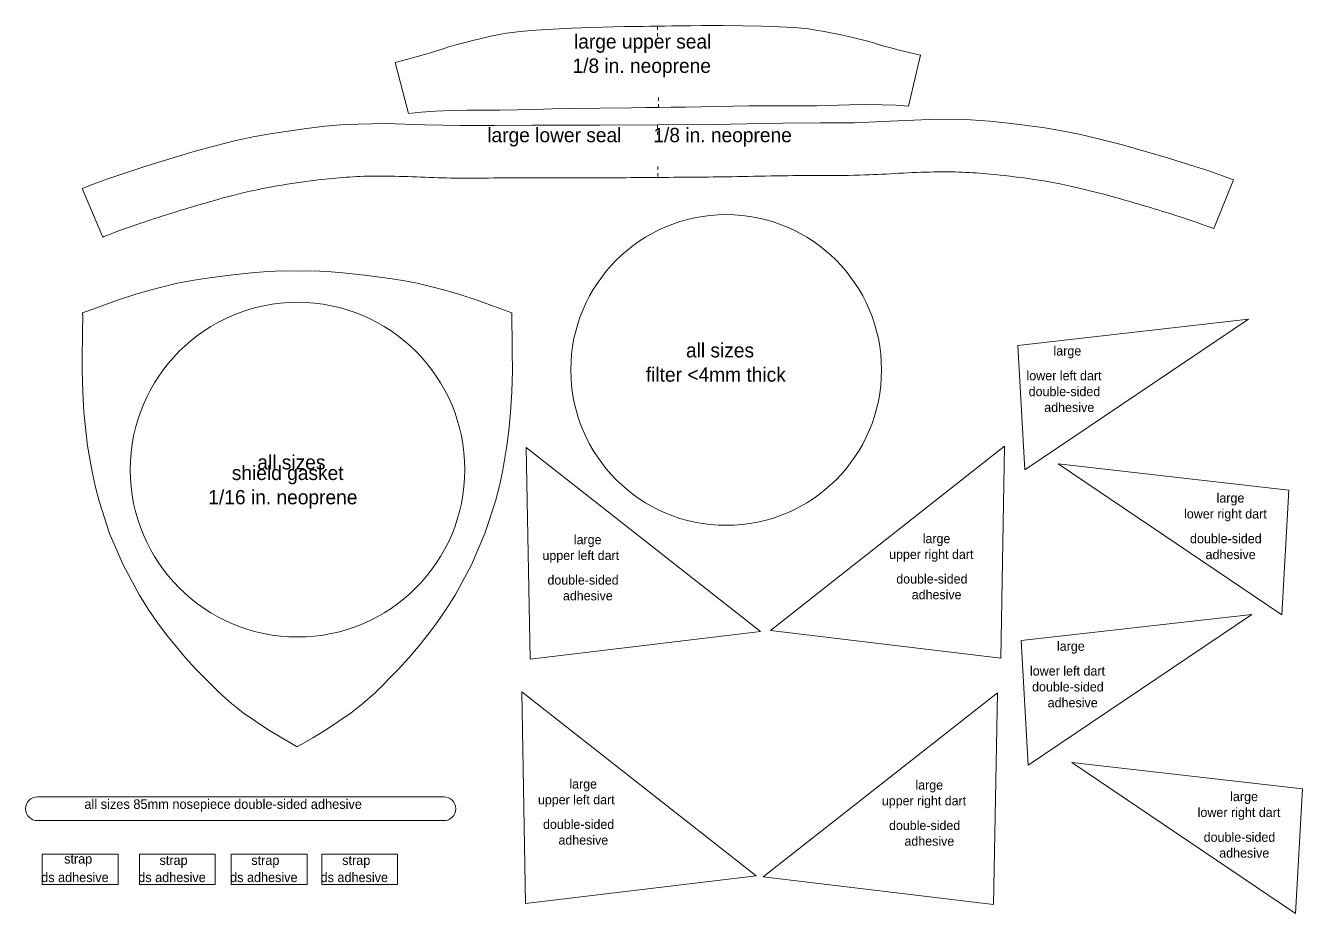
# Model space of a CAD drawing. Header units: millimetres. Extents: x -169 to 384, y 35 to 244.
# Drawn here: x 116.8 to 383.9, y 34.9 to 220.7 of the extents above; entities that cross this region are included whole.
import ezdxf

# ---------------------------------------------------------------- set-up
doc = ezdxf.new("R2010")
doc.units = ezdxf.units.MM
doc.header["$MEASUREMENT"] = 0
for name, pattern in [('AI-Linetype-1', [1.411111, 0.705556, -0.705556]), ('AI-Linetype-2', [1.411111, 0.705556, -0.705556]), ('AI-Linetype-3', [1.411111, 0.705556, -0.705556]), ('AI-Linetype-4', [1.411111, 0.705556, -0.705556])]:
    doc.linetypes.add(name, pattern=pattern)

# ---------------------------------------------------------------- blocks, each defined once
blk = doc.blocks.new('block 2')
at = {"color": 7, "lineweight": 9, "true_color": 0xffffff}
blk.add_lwpolyline([(301.52, 203.79), (304.02, 214.51)], dxfattribs=at)
blk = doc.blocks.new('block 3')
at = {"color": 7, "lineweight": 9, "true_color": 0xffffff}
blk.add_lwpolyline([(248.97, 220.52), (249.17, 220.53), (249.5, 220.54), (249.94, 220.55), (250.51, 220.56), (251.97, 220.59), (253.8, 220.62), (255.91, 220.64), (258.16, 220.66), (262.69, 220.68), (266.91, 220.65), (270.81, 220.56), (274.45, 220.44), (276.11, 220.36), (277.67, 220.26), (280.59, 219.96), (282.14, 219.72), (283.86, 219.42), (287.67, 218.66), (289.55, 218.24), (291.24, 217.83), (292.69, 217.45), (293.94, 217.1), (296.37, 216.39), (297.82, 215.99), (299.56, 215.55), (301.62, 215.06), (304.02, 214.51)], dxfattribs=at)
blk = doc.blocks.new('block 4')
at = {"color": 7, "lineweight": 9, "true_color": 0xffffff}
blk.add_lwpolyline([(249.21, 203.52), (251.83, 203.58), (254.85, 203.63), (261.52, 203.72), (268.07, 203.87), (271.49, 203.89), (275.13, 203.87), (278.81, 203.86), (282.35, 203.9), (289.17, 204.1), (292.59, 204.14), (295.89, 204.11), (298.89, 204), (301.52, 203.79)], dxfattribs=at)
blk = doc.blocks.new('block 5')
at = {"color": 7, "lineweight": 9, "true_color": 0xffffff}
blk.add_lwpolyline([(196.91, 202.31), (194.11, 212.95)], dxfattribs=at)
blk = doc.blocks.new('block 6')
at = {"color": 7, "lineweight": 9, "true_color": 0xffffff}
blk.add_lwpolyline([(248.97, 220.52), (248.76, 220.52), (248.44, 220.52), (247.99, 220.52), (247.43, 220.52), (245.97, 220.5), (244.13, 220.48), (242.03, 220.45), (239.77, 220.4), (235.25, 220.29), (231.03, 220.14), (227.13, 219.95), (223.5, 219.72), (221.84, 219.59), (220.29, 219.45), (217.37, 219.06), (215.83, 218.78), (214.12, 218.44), (210.34, 217.56), (208.47, 217.09), (206.79, 216.64), (205.35, 216.22), (204.11, 215.83), (201.7, 215.05), (200.26, 214.61), (198.53, 214.12), (196.49, 213.57), (194.11, 212.95)], dxfattribs=at)
blk = doc.blocks.new('block 7')
at = {"color": 7, "lineweight": 9, "true_color": 0xffffff}
blk.add_lwpolyline([(249.21, 203.52), (246.58, 203.51), (243.57, 203.47), (236.89, 203.38), (230.35, 203.33), (226.93, 203.26), (223.29, 203.14), (219.61, 203.02), (216.07, 202.96), (209.24, 202.96), (205.82, 202.91), (202.53, 202.79), (199.53, 202.59), (196.91, 202.31)], dxfattribs=at)
blk = doc.blocks.new('block 8')
at = {"color": 253, "linetype": 'AI-Linetype-1', "lineweight": 9, "true_color": 0x999999}
blk.add_lwpolyline([(248.97, 220.52), (248.98, 218.39)], dxfattribs=at)
blk = doc.blocks.new('block 9')
at = {"color": 253, "linetype": 'AI-Linetype-2', "lineweight": 9, "true_color": 0x999999}
blk.add_lwpolyline([(249.19, 205.66), (249.21, 203.52)], dxfattribs=at)
blk = doc.blocks.new('block 10')
at = {"color": 7, "true_color": 0xffffff, "insert": (231.51, 214.95), "char_height": 2.9972, "attachment_point": 7}
blk.add_mtext('\\fRaleway|b0|i0|c0|p34;\\W1;large upper seal ', dxfattribs=at)
blk = doc.blocks.new('block 11')
at = {"color": 7, "true_color": 0xffffff, "insert": (231.2, 209.87), "char_height": 2.9972, "attachment_point": 7}
blk.add_mtext('\\fRaleway|b0|i0|c0|p34;\\W1;1/8 in. neoprene', dxfattribs=at)
blk = doc.blocks.new('block 12')
at = {"color": 7, "lineweight": 9, "true_color": 0xffffff}
blk.add_lwpolyline([(248.97, 199.9), (261.02, 200.01), (264.16, 200.05), (267.58, 200.11), (275.24, 200.25), (283, 200.31), (290.18, 200.36), (297.63, 200.67), (305.9, 201.05), (314.45, 200.94), (318.53, 200.65), (322.4, 200.27), (329.6, 199.33), (333.25, 198.73), (337.19, 197.95), (341.53, 196.94), (346.24, 195.72), (355.9, 192.94), (360.3, 191.57), (364.1, 190.33), (367.18, 189.26), (369.5, 188.38)], dxfattribs=at)
blk = doc.blocks.new('block 13')
at = {"color": 7, "lineweight": 9, "true_color": 0xffffff}
blk.add_open_spline([(249.05, 188.9), (252.1, 188.92), (254.97, 188.95), (257.82, 188.97), (260.3, 188.99), (262.81, 189.02), (265.67, 189.08), (268.6, 189.13), (271.91, 189.2), (275.25, 189.25), (278.04, 189.29), (280.77, 189.3), (283.4, 189.31), (286.36, 189.31), (289.28, 189.32), (292.37, 189.42), (297.05, 189.57), (302, 189.97), (306.76, 190.06), (310.84, 190.14), (314.8, 189.96), (318.57, 189.61), (321.38, 189.34), (324.06, 189.02), (326.62, 188.65), (329.49, 188.25), (332.26, 187.78), (335.62, 187.03), (338.36, 186.42), (341.52, 185.62), (344.82, 184.71), (349.17, 183.5), (353.7, 182.13), (357.35, 180.97), (360.77, 179.87), (363.44, 178.94), (364.93, 178.36), (365.09, 178.3), (365.24, 178.24), (365.37, 178.19)], degree=3, knots=[0, 0, 0, 0, 1, 1, 1, 2, 2, 2, 3, 3, 3, 4, 4, 4, 5, 5, 5, 6, 6, 6, 7, 7, 7, 8, 8, 8, 9, 9, 9, 10, 10, 10, 11, 11, 11, 12, 12, 12, 13, 13, 13, 13], dxfattribs=at)
blk = doc.blocks.new('block 14')
at = {"color": 7, "lineweight": 9, "true_color": 0xffffff}
blk.add_lwpolyline([(369.5, 188.38), (365.37, 178.19)], dxfattribs=at)
blk = doc.blocks.new('block 15')
at = {"color": 7, "lineweight": 9, "true_color": 0xffffff}
blk.add_lwpolyline([(248.97, 199.9), (236.92, 199.82), (233.78, 199.82), (230.36, 199.83), (222.7, 199.85), (214.94, 199.79), (207.76, 199.74), (200.31, 199.94), (192.03, 200.19), (183.48, 199.95), (179.4, 199.6), (175.55, 199.16), (168.36, 198.12), (164.72, 197.46), (160.79, 196.62), (156.46, 195.54), (151.78, 194.26), (142.16, 191.33), (137.78, 189.89), (134, 188.59), (130.93, 187.48), (128.62, 186.56)], dxfattribs=at)
blk = doc.blocks.new('block 16')
at = {"color": 7, "lineweight": 9, "true_color": 0xffffff}
blk.add_open_spline([(249.05, 188.9), (246, 188.88), (243.14, 188.86), (240.28, 188.84), (237.81, 188.82), (235.29, 188.82), (232.43, 188.82), (229.51, 188.83), (226.19, 188.86), (222.85, 188.85), (220.07, 188.85), (217.33, 188.82), (214.7, 188.79), (211.75, 188.75), (208.83, 188.71), (205.73, 188.77), (201.05, 188.85), (196.09, 189.17), (191.33, 189.19), (187.25, 189.21), (183.29, 188.97), (179.53, 188.56), (176.72, 188.25), (174.05, 187.88), (171.5, 187.48), (168.64, 187.03), (165.88, 186.52), (162.52, 185.72), (159.79, 185.07), (156.65, 184.23), (153.36, 183.26), (149.03, 181.99), (144.52, 180.55), (140.89, 179.33), (137.49, 178.19), (134.83, 177.22), (133.35, 176.62), (133.19, 176.55), (133.04, 176.49), (132.91, 176.43)], degree=3, knots=[0, 0, 0, 0, 1, 1, 1, 2, 2, 2, 3, 3, 3, 4, 4, 4, 5, 5, 5, 6, 6, 6, 7, 7, 7, 8, 8, 8, 9, 9, 9, 10, 10, 10, 11, 11, 11, 12, 12, 12, 13, 13, 13, 13], dxfattribs=at)
blk = doc.blocks.new('block 17')
at = {"color": 7, "lineweight": 9, "true_color": 0xffffff}
blk.add_lwpolyline([(128.62, 186.56), (132.91, 176.43)], dxfattribs=at)
blk = doc.blocks.new('block 18')
at = {"color": 253, "linetype": 'AI-Linetype-3', "lineweight": 9, "true_color": 0x999999}
blk.add_lwpolyline([(248.97, 199.9), (248.99, 197.77)], dxfattribs=at)
blk = doc.blocks.new('block 19')
at = {"color": 253, "linetype": 'AI-Linetype-4', "lineweight": 9, "true_color": 0x999999}
blk.add_lwpolyline([(249.04, 191.19), (249.05, 188.9)], dxfattribs=at)
blk = doc.blocks.new('block 20')
at = {"color": 7, "true_color": 0xffffff, "insert": (213.37, 195.37), "char_height": 2.9972, "attachment_point": 7}
blk.add_mtext('\\fRaleway|b0|i0|c0|p34;\\W1;large lower seal      1/8 in. neoprene', dxfattribs=at)
blk = doc.blocks.new('block 21')
at = {"color": 7, "lineweight": 9, "true_color": 0xffffff}
blk.add_open_spline([(138.68, 127.78), (138.68, 147.11), (154.35, 162.78), (173.68, 162.78), (193.01, 162.78), (208.68, 147.11), (208.68, 127.78), (208.68, 108.45), (193.01, 92.78), (173.68, 92.78), (154.35, 92.78), (138.68, 108.45), (138.68, 127.78)], degree=3, knots=[0, 0, 0, 0, 1, 1, 1, 2, 2, 2, 3, 3, 3, 4, 4, 4, 4], dxfattribs=at)
blk = doc.blocks.new('block 22')
at = {"color": 7, "lineweight": 9, "true_color": 0xffffff}
blk.add_lwpolyline([(173.62, 69.76), (176.85, 71.66), (179.77, 73.44), (184.91, 76.89), (187.37, 78.83), (189.89, 81.07), (194.82, 86.02), (196.99, 88.42), (198.98, 90.75), (200.9, 93.16), (202.85, 95.76), (204.79, 98.57), (206.66, 101.55), (210.05, 107.84), (212.89, 114.41), (215.1, 121.19), (215.92, 124.4), (216.56, 127.29), (217.49, 132.73), (217.9, 135.98), (218.26, 139.81), (218.52, 144.08), (218.62, 148.47), (218.61, 152.62), (218.58, 154.49), (218.55, 156.17), (218.52, 157.63), (218.51, 158.86), (218.51, 159.83), (218.53, 160.56), (214.67, 162), (211.04, 163.28), (207.64, 164.4), (204.46, 165.34), (201.49, 166.12), (198.7, 166.76), (196.04, 167.28), (193.45, 167.71), (188.31, 168.41), (183.18, 168.95), (180.68, 169.15), (178.24, 169.28), (175.89, 169.34), (173.62, 169.33), (171.36, 169.34), (169.01, 169.28), (166.57, 169.15), (164.07, 168.95), (158.94, 168.41), (153.8, 167.71), (151.21, 167.28), (148.55, 166.76), (145.76, 166.12), (142.79, 165.34), (139.61, 164.4), (136.21, 163.28), (132.58, 162), (128.71, 160.56), (128.73, 159.83), (128.74, 158.86), (128.72, 157.63), (128.7, 156.17), (128.67, 154.49), (128.64, 152.62), (128.62, 148.47), (128.73, 144.08), (128.99, 139.81), (129.35, 135.98), (129.75, 132.73), (130.68, 127.29), (131.32, 124.4), (132.15, 121.19), (134.36, 114.41), (137.2, 107.84), (140.59, 101.55), (142.46, 98.57), (144.4, 95.76), (146.34, 93.16), (148.27, 90.75), (150.25, 88.42), (152.42, 86.02), (157.36, 81.07), (159.88, 78.83), (162.33, 76.89), (167.48, 73.44), (170.4, 71.66), (173.62, 69.76)], dxfattribs=at)
blk = doc.blocks.new('block 23')
at = {"color": 7, "true_color": 0xffffff, "insert": (165.26, 127.78), "char_height": 2.9972, "attachment_point": 7}
blk.add_mtext('\\fRaleway|b0|i0|c0|p34;\\W1;all sizes', dxfattribs=at)
blk = doc.blocks.new('block 24')
at = {"color": 7, "true_color": 0xffffff, "insert": (159.92, 124.7), "char_height": 2.9972, "attachment_point": 7}
blk.add_mtext('\\fRaleway|b0|i0|c0|p34;\\W1;shield gasket', dxfattribs=at)
blk = doc.blocks.new('block 25')
at = {"color": 7, "true_color": 0xffffff, "insert": (155.01, 119.62), "char_height": 2.9972, "attachment_point": 7}
blk.add_mtext('\\fRaleway|b0|i0|c0|p34;\\W1;1/16 in. neoprene', dxfattribs=at)
blk = doc.blocks.new('block 26')
at = {"color": 7, "lineweight": 9, "true_color": 0xffffff}
blk.add_lwpolyline([(272.6, 94.13), (321.6, 132.66)], dxfattribs=at)
blk = doc.blocks.new('block 27')
at = {"color": 7, "lineweight": 9, "true_color": 0xffffff}
blk.add_lwpolyline([(272.6, 94.13), (320.81, 88.36)], dxfattribs=at)
blk = doc.blocks.new('block 28')
at = {"color": 7, "lineweight": 9, "true_color": 0xffffff}
blk.add_lwpolyline([(321.6, 132.66), (320.81, 88.36)], dxfattribs=at)
blk = doc.blocks.new('block 29')
at = {"color": 7, "true_color": 0xffffff, "insert": (304.47, 111.8), "char_height": 1.9437, "attachment_point": 7}
blk.add_mtext('\\fRaleway|b0|i0|c0|p34;\\W1;large', dxfattribs=at)
blk = doc.blocks.new('block 30')
at = {"color": 7, "true_color": 0xffffff, "insert": (297.45, 108.51), "char_height": 1.9437, "attachment_point": 7}
blk.add_mtext('\\fRaleway|b0|i0|c0|p34;\\W1;upper right dart ', dxfattribs=at)
blk = doc.blocks.new('block 31')
at = {"color": 7, "true_color": 0xffffff, "insert": (298.95, 103.92), "char_height": 1.9437, "attachment_point": 7}
blk.add_mtext('\\fRaleway|b0|i0|c0|p34;\\W1;double-sided ', dxfattribs=at)
blk = doc.blocks.new('block 32')
at = {"color": 7, "true_color": 0xffffff, "insert": (302.18, 100.63), "char_height": 1.9437, "attachment_point": 7}
blk.add_mtext('\\fRaleway|b0|i0|c0|p34;\\W1;adhesive', dxfattribs=at)
blk = doc.blocks.new('block 33')
at = {"color": 7, "lineweight": 9, "true_color": 0xffffff}
blk.add_lwpolyline([(270.54, 93.91), (221.54, 132.44)], dxfattribs=at)
blk = doc.blocks.new('block 34')
at = {"color": 7, "lineweight": 9, "true_color": 0xffffff}
blk.add_lwpolyline([(221.54, 132.44), (222.34, 88.14)], dxfattribs=at)
blk = doc.blocks.new('block 35')
at = {"color": 7, "lineweight": 9, "true_color": 0xffffff}
blk.add_lwpolyline([(270.54, 93.91), (222.34, 88.14)], dxfattribs=at)
blk = doc.blocks.new('block 36')
at = {"color": 7, "true_color": 0xffffff, "insert": (231.49, 111.59), "char_height": 1.9437, "attachment_point": 7}
blk.add_mtext('\\fRaleway|b0|i0|c0|p34;\\W1;large', dxfattribs=at)
blk = doc.blocks.new('block 37')
at = {"color": 7, "true_color": 0xffffff, "insert": (224.92, 108.29), "char_height": 1.9437, "attachment_point": 7}
blk.add_mtext('\\fRaleway|b0|i0|c0|p34;\\W1;upper left dart  ', dxfattribs=at)
blk = doc.blocks.new('block 38')
at = {"color": 7, "true_color": 0xffffff, "insert": (225.97, 103.7), "char_height": 1.9437, "attachment_point": 7}
blk.add_mtext('\\fRaleway|b0|i0|c0|p34;\\W1;double-sided ', dxfattribs=at)
blk = doc.blocks.new('block 39')
at = {"color": 7, "true_color": 0xffffff, "insert": (229.21, 100.41), "char_height": 1.9437, "attachment_point": 7}
blk.add_mtext('\\fRaleway|b0|i0|c0|p34;\\W1;adhesive', dxfattribs=at)
blk = doc.blocks.new('block 40')
at = {"color": 7, "lineweight": 9, "true_color": 0xffffff}
blk.add_lwpolyline([(332.84, 128.96), (381.07, 123.46)], dxfattribs=at)
blk = doc.blocks.new('block 41')
at = {"color": 7, "lineweight": 9, "true_color": 0xffffff}
blk.add_lwpolyline([(379.64, 97.39), (332.84, 128.96)], dxfattribs=at)
blk = doc.blocks.new('block 42')
at = {"color": 7, "lineweight": 9, "true_color": 0xffffff}
blk.add_lwpolyline([(381.07, 123.46), (379.64, 97.39)], dxfattribs=at)
blk = doc.blocks.new('block 43')
at = {"color": 7, "true_color": 0xffffff, "insert": (365.95, 120.29), "char_height": 1.9576, "attachment_point": 7}
blk.add_mtext('\\fRaleway|b0|i0|c0|p34;\\W1;large', dxfattribs=at)
blk = doc.blocks.new('block 44')
at = {"color": 7, "true_color": 0xffffff, "insert": (359.14, 116.97), "char_height": 1.9576, "attachment_point": 7}
blk.add_mtext('\\fRaleway|b0|i0|c0|p34;\\W1;lower right dart ', dxfattribs=at)
blk = doc.blocks.new('block 45')
at = {"color": 7, "true_color": 0xffffff, "insert": (360.4, 112.35), "char_height": 1.9576, "attachment_point": 7}
blk.add_mtext('\\fRaleway|b0|i0|c0|p34;\\W1;double-sided ', dxfattribs=at)
blk = doc.blocks.new('block 46')
at = {"color": 7, "true_color": 0xffffff, "insert": (363.65, 109.03), "char_height": 1.9576, "attachment_point": 7}
blk.add_mtext('\\fRaleway|b0|i0|c0|p34;\\W1;adhesive', dxfattribs=at)
blk = doc.blocks.new('block 47')
at = {"color": 7, "lineweight": 9, "true_color": 0xffffff}
blk.add_lwpolyline([(161.77, 59.35), (204.27, 59.35)], dxfattribs=at)
blk = doc.blocks.new('block 48')
at = {"color": 7, "lineweight": 9, "true_color": 0xffffff}
blk.add_lwpolyline([(161.77, 54.35), (204.27, 54.35)], dxfattribs=at)
blk = doc.blocks.new('block 49')
at = {"color": 7, "lineweight": 9, "true_color": 0xffffff}
blk.add_open_spline([(204.27, 54.35), (205.65, 54.35), (206.77, 55.47), (206.77, 56.85), (206.77, 58.23), (205.65, 59.35), (204.27, 59.35)], degree=3, knots=[0, 0, 0, 0, 1, 1, 1, 2, 2, 2, 2], dxfattribs=at)
blk = doc.blocks.new('block 50')
at = {"color": 7, "lineweight": 9, "true_color": 0xffffff}
blk.add_open_spline([(119.27, 59.35), (117.89, 59.35), (116.77, 58.23), (116.77, 56.85), (116.77, 55.47), (117.89, 54.35), (119.27, 54.35)], degree=3, knots=[0, 0, 0, 0, 1, 1, 1, 2, 2, 2, 2], dxfattribs=at)
blk = doc.blocks.new('block 51')
at = {"color": 7, "lineweight": 9, "true_color": 0xffffff}
blk.add_lwpolyline([(161.77, 54.35), (119.27, 54.35)], dxfattribs=at)
blk = doc.blocks.new('block 52')
at = {"color": 7, "lineweight": 9, "true_color": 0xffffff}
blk.add_lwpolyline([(161.77, 59.35), (119.27, 59.35)], dxfattribs=at)
blk = doc.blocks.new('block 53')
at = {"color": 7, "true_color": 0xffffff, "insert": (129.08, 56.21), "char_height": 1.9981, "attachment_point": 7}
blk.add_mtext('\\fRaleway|b0|i0|c0|p34;\\W1;all sizes 85mm nosepiece double-sided adhesive', dxfattribs=at)
blk = doc.blocks.new('block 54')
at = {"color": 7, "lineweight": 9, "true_color": 0xffffff}
blk.add_open_spline([(295.85, 148.63), (295.85, 166.58), (281.3, 181.13), (263.35, 181.13), (245.41, 181.13), (230.85, 166.58), (230.85, 148.63), (230.85, 130.68), (245.41, 116.13), (263.35, 116.13), (281.3, 116.13), (295.85, 130.68), (295.85, 148.63)], degree=3, knots=[0, 0, 0, 0, 1, 1, 1, 2, 2, 2, 3, 3, 3, 4, 4, 4, 4], dxfattribs=at)
blk = doc.blocks.new('block 55')
at = {"color": 7, "true_color": 0xffffff, "insert": (254.94, 151.21), "char_height": 2.9972, "attachment_point": 7}
blk.add_mtext('\\fRaleway|b0|i0|c0|p34;\\W1;all sizes', dxfattribs=at)
blk = doc.blocks.new('block 56')
at = {"color": 7, "true_color": 0xffffff, "insert": (246.54, 146.13), "char_height": 2.9972, "attachment_point": 7}
blk.add_mtext('\\fRaleway|b0|i0|c0|p34;\\W1;filter <4mm thick', dxfattribs=at)
blk = doc.blocks.new('block 57')
at = {"color": 7, "lineweight": 9, "true_color": 0xffffff}
blk.add_lwpolyline([(175.68, 40.97), (159.8, 40.97), (159.8, 47.32), (175.68, 47.32), (175.68, 40.97)], dxfattribs=at)
blk = doc.blocks.new('block 58')
at = {"color": 7, "true_color": 0xffffff, "insert": (164.01, 44.48), "char_height": 1.9981, "attachment_point": 7}
blk.add_mtext('\\fRaleway|b0|i0|c0|p34;\\W0.98966;strap', dxfattribs=at)
blk = doc.blocks.new('block 59')
at = {"color": 7, "true_color": 0xffffff, "insert": (159.57, 41.47), "char_height": 1.9981, "attachment_point": 7}
blk.add_mtext('\\fRaleway|b0|i0|c0|p34;\\W0.98966;ds adhesive', dxfattribs=at)
blk = doc.blocks.new('block 60')
at = {"color": 7, "lineweight": 9, "true_color": 0xffffff}
blk.add_lwpolyline([(194.61, 40.97), (178.73, 40.97), (178.73, 47.32), (194.61, 47.32), (194.61, 40.97)], dxfattribs=at)
blk = doc.blocks.new('block 61')
at = {"color": 7, "true_color": 0xffffff, "insert": (183.02, 44.48), "char_height": 1.9981, "attachment_point": 7}
blk.add_mtext('\\fRaleway|b0|i0|c0|p34;\\W0.98966;strap', dxfattribs=at)
blk = doc.blocks.new('block 62')
at = {"color": 7, "true_color": 0xffffff, "insert": (178.5, 41.47), "char_height": 1.9981, "attachment_point": 7}
blk.add_mtext('\\fRaleway|b0|i0|c0|p34;\\W0.98966;ds adhesive', dxfattribs=at)
blk = doc.blocks.new('block 63')
at = {"color": 7, "lineweight": 9, "true_color": 0xffffff}
blk.add_lwpolyline([(156.47, 40.97), (140.6, 40.97), (140.6, 47.32), (156.47, 47.32), (156.47, 40.97)], dxfattribs=at)
blk = doc.blocks.new('block 64')
at = {"color": 7, "true_color": 0xffffff, "insert": (144.8, 44.48), "char_height": 1.9981, "attachment_point": 7}
blk.add_mtext('\\fRaleway|b0|i0|c0|p34;\\W0.98966;strap', dxfattribs=at)
blk = doc.blocks.new('block 65')
at = {"color": 7, "true_color": 0xffffff, "insert": (140.36, 41.47), "char_height": 1.9981, "attachment_point": 7}
blk.add_mtext('\\fRaleway|b0|i0|c0|p34;\\W0.98966;ds adhesive', dxfattribs=at)
blk = doc.blocks.new('block 66')
at = {"color": 7, "lineweight": 9, "true_color": 0xffffff}
blk.add_lwpolyline([(136.16, 40.97), (120.28, 40.97), (120.28, 47.32), (136.16, 47.32), (136.16, 40.97)], dxfattribs=at)
blk = doc.blocks.new('block 67')
at = {"color": 7, "true_color": 0xffffff, "insert": (124.84, 44.77), "char_height": 1.9981, "attachment_point": 7}
blk.add_mtext('\\fRaleway|b0|i0|c0|p34;\\W0.98966;strap', dxfattribs=at)
blk = doc.blocks.new('block 68')
at = {"color": 7, "true_color": 0xffffff, "insert": (120.05, 41.47), "char_height": 1.9981, "attachment_point": 7}
blk.add_mtext('\\fRaleway|b0|i0|c0|p34;\\W0.98966;ds adhesive', dxfattribs=at)
blk = doc.blocks.new('block 69')
at = {"color": 7, "lineweight": 9, "true_color": 0xffffff}
blk.add_lwpolyline([(372.62, 159.28), (324.38, 153.78)], dxfattribs=at)
blk = doc.blocks.new('block 70')
at = {"color": 7, "lineweight": 9, "true_color": 0xffffff}
blk.add_lwpolyline([(372.62, 159.28), (325.82, 127.71)], dxfattribs=at)
blk = doc.blocks.new('block 71')
at = {"color": 7, "lineweight": 9, "true_color": 0xffffff}
blk.add_lwpolyline([(324.38, 153.78), (325.82, 127.71)], dxfattribs=at)
blk = doc.blocks.new('block 72')
at = {"color": 7, "true_color": 0xffffff, "insert": (331.83, 151.06), "char_height": 1.9576, "attachment_point": 7}
blk.add_mtext('\\fRaleway|b0|i0|c0|p34;\\W1;large ', dxfattribs=at)
blk = doc.blocks.new('block 73')
at = {"color": 7, "true_color": 0xffffff, "insert": (326.18, 146.44), "char_height": 1.9576, "attachment_point": 7}
blk.add_mtext('\\fRaleway|b0|i0|c0|p34;\\W1;lower left dart ', dxfattribs=at)
blk = doc.blocks.new('block 74')
at = {"color": 7, "true_color": 0xffffff, "insert": (326.63, 143.12), "char_height": 1.9576, "attachment_point": 7}
blk.add_mtext('\\fRaleway|b0|i0|c0|p34;\\W1;double-sided ', dxfattribs=at)
blk = doc.blocks.new('block 75')
at = {"color": 7, "true_color": 0xffffff, "insert": (329.89, 139.8), "char_height": 1.9576, "attachment_point": 7}
blk.add_mtext('\\fRaleway|b0|i0|c0|p34;\\W1;adhesive', dxfattribs=at)
blk = doc.blocks.new('block 76')
at = {"color": 7, "lineweight": 9, "true_color": 0xffffff}
blk.add_lwpolyline([(373.34, 97.51), (325.1, 92.01)], dxfattribs=at)
blk = doc.blocks.new('block 77')
at = {"color": 7, "lineweight": 9, "true_color": 0xffffff}
blk.add_lwpolyline([(373.34, 97.51), (326.54, 65.94)], dxfattribs=at)
blk = doc.blocks.new('block 78')
at = {"color": 7, "lineweight": 9, "true_color": 0xffffff}
blk.add_lwpolyline([(325.1, 92.01), (326.54, 65.94)], dxfattribs=at)
blk = doc.blocks.new('block 79')
at = {"color": 7, "true_color": 0xffffff, "insert": (332.55, 89.29), "char_height": 1.9576, "attachment_point": 7}
blk.add_mtext('\\fRaleway|b0|i0|c0|p34;\\W1;large ', dxfattribs=at)
blk = doc.blocks.new('block 80')
at = {"color": 7, "true_color": 0xffffff, "insert": (326.9, 84.67), "char_height": 1.9576, "attachment_point": 7}
blk.add_mtext('\\fRaleway|b0|i0|c0|p34;\\W1;lower left dart ', dxfattribs=at)
blk = doc.blocks.new('block 81')
at = {"color": 7, "true_color": 0xffffff, "insert": (327.35, 81.35), "char_height": 1.9576, "attachment_point": 7}
blk.add_mtext('\\fRaleway|b0|i0|c0|p34;\\W1;double-sided ', dxfattribs=at)
blk = doc.blocks.new('block 82')
at = {"color": 7, "true_color": 0xffffff, "insert": (330.61, 78.03), "char_height": 1.9576, "attachment_point": 7}
blk.add_mtext('\\fRaleway|b0|i0|c0|p34;\\W1;adhesive', dxfattribs=at)
blk = doc.blocks.new('block 83')
at = {"color": 7, "lineweight": 9, "true_color": 0xffffff}
blk.add_lwpolyline([(335.69, 66.51), (383.92, 61.01)], dxfattribs=at)
blk = doc.blocks.new('block 84')
at = {"color": 7, "lineweight": 9, "true_color": 0xffffff}
blk.add_lwpolyline([(382.49, 34.94), (335.69, 66.51)], dxfattribs=at)
blk = doc.blocks.new('block 85')
at = {"color": 7, "lineweight": 9, "true_color": 0xffffff}
blk.add_lwpolyline([(383.92, 61.01), (382.49, 34.94)], dxfattribs=at)
blk = doc.blocks.new('block 86')
at = {"color": 7, "true_color": 0xffffff, "insert": (368.8, 57.84), "char_height": 1.9576, "attachment_point": 7}
blk.add_mtext('\\fRaleway|b0|i0|c0|p34;\\W1;large', dxfattribs=at)
blk = doc.blocks.new('block 87')
at = {"color": 7, "true_color": 0xffffff, "insert": (361.99, 54.52), "char_height": 1.9576, "attachment_point": 7}
blk.add_mtext('\\fRaleway|b0|i0|c0|p34;\\W1;lower right dart ', dxfattribs=at)
blk = doc.blocks.new('block 88')
at = {"color": 7, "true_color": 0xffffff, "insert": (363.25, 49.9), "char_height": 1.9576, "attachment_point": 7}
blk.add_mtext('\\fRaleway|b0|i0|c0|p34;\\W1;double-sided ', dxfattribs=at)
blk = doc.blocks.new('block 89')
at = {"color": 7, "true_color": 0xffffff, "insert": (366.5, 46.58), "char_height": 1.9576, "attachment_point": 7}
blk.add_mtext('\\fRaleway|b0|i0|c0|p34;\\W1;adhesive', dxfattribs=at)
blk = doc.blocks.new('block 90')
at = {"color": 7, "lineweight": 9, "true_color": 0xffffff}
blk.add_lwpolyline([(269.6, 42.8), (220.6, 81.33)], dxfattribs=at)
blk = doc.blocks.new('block 91')
at = {"color": 7, "lineweight": 9, "true_color": 0xffffff}
blk.add_lwpolyline([(220.6, 81.33), (221.4, 37.03)], dxfattribs=at)
blk = doc.blocks.new('block 92')
at = {"color": 7, "lineweight": 9, "true_color": 0xffffff}
blk.add_lwpolyline([(269.6, 42.8), (221.4, 37.03)], dxfattribs=at)
blk = doc.blocks.new('block 93')
at = {"color": 7, "true_color": 0xffffff, "insert": (230.55, 60.47), "char_height": 1.9437, "attachment_point": 7}
blk.add_mtext('\\fRaleway|b0|i0|c0|p34;\\W1;large', dxfattribs=at)
blk = doc.blocks.new('block 94')
at = {"color": 7, "true_color": 0xffffff, "insert": (223.98, 57.18), "char_height": 1.9437, "attachment_point": 7}
blk.add_mtext('\\fRaleway|b0|i0|c0|p34;\\W1;upper left dart  ', dxfattribs=at)
blk = doc.blocks.new('block 95')
at = {"color": 7, "true_color": 0xffffff, "insert": (225.04, 52.59), "char_height": 1.9437, "attachment_point": 7}
blk.add_mtext('\\fRaleway|b0|i0|c0|p34;\\W1;double-sided ', dxfattribs=at)
blk = doc.blocks.new('block 96')
at = {"color": 7, "true_color": 0xffffff, "insert": (228.27, 49.3), "char_height": 1.9437, "attachment_point": 7}
blk.add_mtext('\\fRaleway|b0|i0|c0|p34;\\W1;adhesive', dxfattribs=at)
blk = doc.blocks.new('block 97')
at = {"color": 7, "lineweight": 9, "true_color": 0xffffff}
blk.add_lwpolyline([(271.09, 42.59), (320.09, 81.11)], dxfattribs=at)
blk = doc.blocks.new('block 98')
at = {"color": 7, "lineweight": 9, "true_color": 0xffffff}
blk.add_lwpolyline([(271.09, 42.59), (319.29, 36.82)], dxfattribs=at)
blk = doc.blocks.new('block 99')
at = {"color": 7, "lineweight": 9, "true_color": 0xffffff}
blk.add_lwpolyline([(320.09, 81.11), (319.29, 36.82)], dxfattribs=at)
blk = doc.blocks.new('block 100')
at = {"color": 7, "true_color": 0xffffff, "insert": (302.95, 60.26), "char_height": 1.9437, "attachment_point": 7}
blk.add_mtext('\\fRaleway|b0|i0|c0|p34;\\W1;large', dxfattribs=at)
blk = doc.blocks.new('block 101')
at = {"color": 7, "true_color": 0xffffff, "insert": (295.93, 56.96), "char_height": 1.9437, "attachment_point": 7}
blk.add_mtext('\\fRaleway|b0|i0|c0|p34;\\W1;upper right dart ', dxfattribs=at)
blk = doc.blocks.new('block 102')
at = {"color": 7, "true_color": 0xffffff, "insert": (297.43, 52.37), "char_height": 1.9437, "attachment_point": 7}
blk.add_mtext('\\fRaleway|b0|i0|c0|p34;\\W1;double-sided ', dxfattribs=at)
blk = doc.blocks.new('block 103')
at = {"color": 7, "true_color": 0xffffff, "insert": (300.66, 49.08), "char_height": 1.9437, "attachment_point": 7}
blk.add_mtext('\\fRaleway|b0|i0|c0|p34;\\W1;adhesive', dxfattribs=at)

msp = doc.modelspace()

# ---------------------------------------------------------------- block references
for name in ['block 6', 'block 3', 'block 8', 'block 10', 'block 11', 'block 2', 'block 5', 'block 7', 'block 9', 'block 4', 'block 12', 'block 15', 'block 20', 'block 18', 'block 19', 'block 13', 'block 16', 'block 14', 'block 17', 'block 54', 'block 22', 'block 21', 'block 69', 'block 70', 'block 55', 'block 71', 'block 72', 'block 56', 'block 73', 'block 74', 'block 75', 'block 23', 'block 33', 'block 34', 'block 26', 'block 28', 'block 24', 'block 40', 'block 41', 'block 25', 'block 43', 'block 42', 'block 44', 'block 36', 'block 29', 'block 45', 'block 37', 'block 30', 'block 46', 'block 38', 'block 31', 'block 39', 'block 32', 'block 76', 'block 77', 'block 35', 'block 27', 'block 78', 'block 79', 'block 80', 'block 81', 'block 90', 'block 91', 'block 97', 'block 99', 'block 82', 'block 83', 'block 84', 'block 93', 'block 100', 'block 50', 'block 52', 'block 53', 'block 47', 'block 49', 'block 94', 'block 101', 'block 86', 'block 85', 'block 87', 'block 51', 'block 48', 'block 95', 'block 102', 'block 96', 'block 103', 'block 88', 'block 89', 'block 66', 'block 67', 'block 63', 'block 64', 'block 57', 'block 58', 'block 60', 'block 61', 'block 68', 'block 65', 'block 59', 'block 62', 'block 92', 'block 98']:
    msp.add_blockref(name, (0, 0))

doc.saveas('drawing.dxf')
